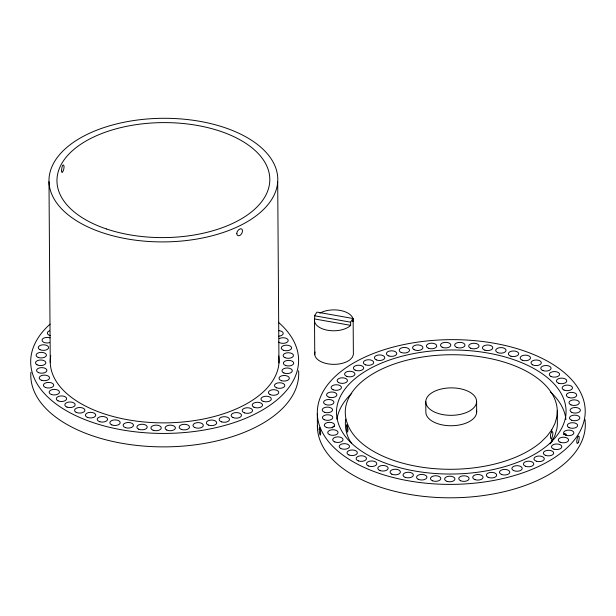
<?xml version="1.0" encoding="UTF-8"?>
<svg xmlns="http://www.w3.org/2000/svg" width="616" height="616" viewBox="0 0 616 616"><rect width="100%" height="100%" fill="white"/><g stroke="black" fill="none" stroke-linecap="round" stroke-linejoin="round"><path stroke-width="0.92" d="M332.232 427.958L333.402 426.21L334.573 426.595M352.937 318.487L350.635 322.176L350.658 325.364L349.934 326.049A19.35 10.457 -0.4 0 1 327.635 330.261A19.35 10.457 -0.4 0 1 314.522 319.75L314.83 315.207L316.986 312.104L352.937 318.487L352.953 321.683L353.145 320.905A19.35 10.457 -0.4 0 0 341.603 310.718A19.35 10.457 -0.4 0 0 319.843 313.174M315.084 351.967L314.753 353.33A19.35 10.457 -0.4 0 0 327.866 363.833A19.35 10.457 -0.4 0 0 350.165 359.621L352.398 357.165L353.376 354.477A19.35 10.457 -0.4 0 0 353.376 353.114L353.137 319.535M563.617 434.665L564.795 433.556L566.027 434.141L566.635 435.558M551.759 438.261C555.293 428.135 549.048 430.954 550.758 438.669L551.759 438.261L551.782 441.618L550.088 443.897M551.705 429.868L554.916 423.546L556.787 417.07A106.029 57.28 -0.4 0 0 458.573 354.831A106.029 57.28 -0.4 0 0 345.314 410.218C344.721 419.535 348.494 428.52 354.292 435.666A106.029 57.28 -0.4 0 0 443.943 469.192A106.029 57.28 -0.4 0 0 541.395 441.734L547.177 435.959L551.705 429.868L551.713 431.878M551.782 441.618L555.001 435.296L556.864 428.828A106.029 57.28 -0.4 0 0 557.357 422.283L557.272 410.533M314.684 315.785L350.635 322.176M314.707 318.98L350.658 325.364M351.713 443.605C347.208 437.383 345.052 429.622 345.399 421.968A106.029 57.28 -0.4 0 1 345.738 419.165M476.599 401.624A25.41 13.729 -0.4 0 1 438.245 413.482A25.41 13.729 -0.4 0 1 438.715 389.705A25.41 13.729 -0.4 0 1 476.599 401.624L476.668 412.035M425.772 401.586L425.849 411.988A25.41 13.729 -0.4 0 0 452.652 425.718A25.41 13.729 -0.4 0 0 476.491 410.241M317.325 413.875L317.417 427.304M314.522 321.121L314.761 354.693M277.693 182.036A114.407 61.808 -0.4 0 1 102.218 232.64A114.407 61.808 -0.4 0 1 110.241 125.626A114.407 61.808 -0.4 0 1 277.693 182.036L278.963 363.001M48.995 181.697L50.258 362.662M279.194 338.661A5.19 2.803 -0.4 0 1 286.848 338.638A5.19 2.803 -0.4 0 1 286.155 342.758A5.19 2.803 -0.4 0 1 278.625 342.065M278.586 330.623A5.19 2.803 -0.4 0 1 283.214 333.318A5.19 2.803 -0.4 0 1 278.832 336.174M278.74 355.948A114.407 61.808 -0.4 0 1 163.279 422.876A114.407 61.808 -0.4 0 1 50.782 355.601M278.378 322.26A133.957 72.372 -0.4 0 1 252.275 415.369A133.957 72.372 -0.4 0 1 78.209 416.778A133.957 72.372 -0.4 0 1 50.096 324.108M298.583 370.793A133.957 72.372 -0.4 0 1 164.842 446.87A133.957 72.372 -0.4 0 1 30.892 372.226M50.281 335.612A5.19 2.803 -0.4 0 1 49.534 330.784M49.496 342.689A5.19 2.803 -0.4 0 1 42.019 340.032A5.19 2.803 -0.4 0 1 50.073 337.845M336.937 419.165A114.807 62.023 -0.4 0 1 351.728 393.424M550.357 391.884A114.807 62.023 -0.4 0 1 565.942 419.511M584.946 419.45A133.957 72.372 -0.4 0 1 455.709 497.751A133.957 72.372 -0.4 0 1 317.402 425.471M346.646 425.648L346.908 430.184L347.616 432.193L348.017 429.529L346.87 424.655L346.646 425.648M565.519 417.494C563.409 428.097 556.779 437.098 548.856 444.19A114.807 62.023 -0.4 0 1 443.335 473.927A114.807 62.023 -0.4 0 1 346.269 437.622C339.994 429.883 335.905 420.158 336.544 410.071A114.807 62.023 -0.4 0 1 459.182 350.096A114.807 62.023 -0.4 0 1 565.519 417.494M513.505 470.532A5.19 2.803 -0.4 0 0 522.091 469.069A5.19 2.803 -0.4 0 0 515.523 465.796A5.19 2.803 -0.4 0 0 513.505 470.532M501.693 474.528A5.19 2.803 -0.4 0 0 509.802 472.403A5.19 2.803 -0.4 0 0 502.402 469.692A5.19 2.803 -0.4 0 0 501.693 474.528M348.987 454.993A5.19 2.803 -0.4 0 0 357.319 453.137A5.19 2.803 -0.4 0 0 350.242 450.18A5.19 2.803 -0.4 0 0 348.987 454.993M475.105 479.672A5.19 2.803 -0.4 0 0 483.083 477.4A5.19 2.803 -0.4 0 0 475.513 474.82A5.19 2.803 -0.4 0 0 475.105 479.672M488.118 477.292A5.19 2.803 -0.4 0 0 496.619 475.675A5.19 2.803 -0.4 0 0 489.843 472.526A5.19 2.803 -0.4 0 0 488.118 477.292M284.908 357.657A5.19 2.803 -0.4 0 0 293.385 356.017A5.19 2.803 -0.4 0 0 286.586 352.883A5.19 2.803 -0.4 0 0 284.908 357.657M283.529 350.281A5.19 2.803 -0.4 0 0 291.614 348.125A5.19 2.803 -0.4 0 0 284.192 345.437A5.19 2.803 -0.4 0 0 283.529 350.281M285.755 365.55A5.19 2.803 -0.4 0 0 293.709 363.255A5.19 2.803 -0.4 0 0 286.117 360.699A5.19 2.803 -0.4 0 0 285.755 365.55M253.931 407.184A5.19 2.803 -0.4 0 0 262.454 405.613A5.19 2.803 -0.4 0 0 255.732 402.425A5.19 2.803 -0.4 0 0 253.931 407.184M244.552 412.905A5.19 2.803 -0.4 0 0 252.56 410.672A5.19 2.803 -0.4 0 0 245.037 408.054A5.19 2.803 -0.4 0 0 244.552 412.905M106.483 228.975A106.429 57.496 -0.4 0 0 269.723 181.905A106.429 57.496 -0.4 0 0 113.945 129.429A106.429 57.496 -0.4 0 0 106.483 228.975M263.171 401.339A5.19 2.803 -0.4 0 0 271.317 399.253A5.19 2.803 -0.4 0 0 263.964 396.496A5.19 2.803 -0.4 0 0 263.171 401.339M194.533 427.412A5.19 2.803 -0.4 0 0 203.18 426.056A5.19 2.803 -0.4 0 0 196.75 422.699A5.19 2.803 -0.4 0 0 194.533 427.412M181.289 429.39A5.19 2.803 -0.4 0 0 189.489 427.365A5.19 2.803 -0.4 0 0 182.205 424.555A5.19 2.803 -0.4 0 0 181.289 429.39M125.549 427.673A5.19 2.803 -0.4 0 0 133.48 425.356A5.19 2.803 -0.4 0 0 125.872 422.822A5.19 2.803 -0.4 0 0 125.549 427.673M51.498 394.525A5.19 2.803 -0.4 0 0 59.49 392.276A5.19 2.803 -0.4 0 0 51.944 389.682A5.19 2.803 -0.4 0 0 51.498 394.525M99.792 421.737A5.19 2.803 -0.4 0 0 107.584 419.28A5.19 2.803 -0.4 0 0 99.815 416.886A5.19 2.803 -0.4 0 0 99.792 421.737M45.291 387.379A5.19 2.803 -0.4 0 0 53.7 385.624A5.19 2.803 -0.4 0 0 46.762 382.582A5.19 2.803 -0.4 0 0 45.291 387.379M233.01 417.54A5.19 2.803 -0.4 0 0 241.434 415.815A5.19 2.803 -0.4 0 0 234.519 412.751A5.19 2.803 -0.4 0 0 233.01 417.54M76.176 412.35A5.19 2.803 -0.4 0 0 84.777 410.903A5.19 2.803 -0.4 0 0 78.232 407.615A5.19 2.803 -0.4 0 0 76.176 412.35M41.703 380.334A5.19 2.803 -0.4 0 0 49.557 377.939A5.19 2.803 -0.4 0 0 41.849 375.475A5.19 2.803 -0.4 0 0 41.703 380.334M67.028 407.107A5.19 2.803 -0.4 0 0 75.152 404.997A5.19 2.803 -0.4 0 0 67.775 402.263A5.19 2.803 -0.4 0 0 67.028 407.107M87.48 417.409A5.19 2.803 -0.4 0 0 95.734 415.446A5.19 2.803 -0.4 0 0 88.527 412.581A5.19 2.803 -0.4 0 0 87.48 417.409M58.05 400.839A5.19 2.803 -0.4 0 0 66.559 399.245A5.19 2.803 -0.4 0 0 59.814 396.073A5.19 2.803 -0.4 0 0 58.05 400.839M111.789 424.901A5.19 2.803 -0.4 0 0 120.151 423.084A5.19 2.803 -0.4 0 0 113.128 420.097A5.19 2.803 -0.4 0 0 111.789 424.901M38.569 372.649A5.19 2.803 -0.4 0 0 46.87 370.755A5.19 2.803 -0.4 0 0 39.74 367.837A5.19 2.803 -0.4 0 0 38.569 372.649M221.629 421.891A5.19 2.803 -0.4 0 0 229.506 419.519A5.19 2.803 -0.4 0 0 221.822 417.04A5.19 2.803 -0.4 0 0 221.629 421.891M138.677 429.183A5.19 2.803 -0.4 0 0 147.147 427.527A5.19 2.803 -0.4 0 0 140.317 424.409A5.19 2.803 -0.4 0 0 138.677 429.183M39.955 349.672A5.19 2.803 -0.4 0 0 48.51 348.148A5.19 2.803 -0.4 0 0 41.849 344.921A5.19 2.803 -0.4 0 0 39.955 349.672M38.238 357.442A5.19 2.803 -0.4 0 0 46.416 355.394A5.19 2.803 -0.4 0 0 39.108 352.606A5.19 2.803 -0.4 0 0 38.238 357.442M37.075 364.826A5.19 2.803 -0.4 0 0 45.715 363.448A5.19 2.803 -0.4 0 0 39.255 360.106A5.19 2.803 -0.4 0 0 37.075 364.826M153.191 430.268A5.19 2.803 -0.4 0 0 161.269 428.097A5.19 2.803 -0.4 0 0 153.815 425.425A5.19 2.803 -0.4 0 0 153.191 430.268M166.751 430.037A5.19 2.803 -0.4 0 0 175.314 428.528A5.19 2.803 -0.4 0 0 168.676 425.286A5.19 2.803 -0.4 0 0 166.751 430.037M208.362 425.071A5.19 2.803 -0.4 0 0 216.686 423.192A5.19 2.803 -0.4 0 0 209.579 420.258A5.19 2.803 -0.4 0 0 208.362 425.071M270.031 394.54A5.19 2.803 -0.4 0 0 278.648 393.124A5.19 2.803 -0.4 0 0 272.126 389.812A5.19 2.803 -0.4 0 0 270.031 394.54M276.515 387.795A5.19 2.803 -0.4 0 0 284.785 385.855A5.19 2.803 -0.4 0 0 277.608 382.975A5.19 2.803 -0.4 0 0 276.515 387.795M281.543 380.703A5.19 2.803 -0.4 0 0 289.358 378.27A5.19 2.803 -0.4 0 0 281.612 375.852A5.19 2.803 -0.4 0 0 281.543 380.703M283.891 372.98A5.19 2.803 -0.4 0 0 292.269 371.186A5.19 2.803 -0.4 0 0 285.277 368.175A5.19 2.803 -0.4 0 0 283.891 372.98M358.612 460.968A5.19 2.803 -0.4 0 0 366.505 458.612A5.19 2.803 -0.4 0 0 358.851 456.11A5.19 2.803 -0.4 0 0 358.612 460.968M368.306 465.912A5.19 2.803 -0.4 0 0 376.746 464.21A5.19 2.803 -0.4 0 0 369.862 461.13A5.19 2.803 -0.4 0 0 368.306 465.912M460.645 480.773A5.19 2.803 -0.4 0 0 469.046 479.002A5.19 2.803 -0.4 0 0 462.077 475.976A5.19 2.803 -0.4 0 0 460.645 480.773M525.51 466.258A5.19 2.803 -0.4 0 0 533.749 464.272A5.19 2.803 -0.4 0 0 526.518 461.43A5.19 2.803 -0.4 0 0 525.51 466.258M545.314 455.278A5.19 2.803 -0.4 0 0 553.661 453.445A5.19 2.803 -0.4 0 0 546.615 450.473A5.19 2.803 -0.4 0 0 545.314 455.278M553.93 449.156A5.19 2.803 -0.4 0 0 561.846 446.823A5.19 2.803 -0.4 0 0 554.207 444.305A5.19 2.803 -0.4 0 0 553.93 449.156M536.551 461.276A5.19 2.803 -0.4 0 0 544.321 458.797A5.19 2.803 -0.4 0 0 536.528 456.418A5.19 2.803 -0.4 0 0 536.551 461.276M571.024 404.905A5.19 2.803 -0.4 0 0 579.325 403.003A5.19 2.803 -0.4 0 0 572.195 400.084A5.19 2.803 -0.4 0 0 571.024 404.905M380.134 470.616A5.19 2.803 -0.4 0 0 388.165 468.406A5.19 2.803 -0.4 0 0 380.665 465.765A5.19 2.803 -0.4 0 0 380.134 470.616M564.033 390.067A5.19 2.803 -0.4 0 0 572.441 388.319A5.19 2.803 -0.4 0 0 565.496 385.27A5.19 2.803 -0.4 0 0 564.033 390.067M568.868 397.582A5.19 2.803 -0.4 0 0 576.722 395.187A5.19 2.803 -0.4 0 0 569.015 392.723A5.19 2.803 -0.4 0 0 568.868 397.582M551.004 376.476A5.19 2.803 -0.4 0 0 559.52 374.882A5.19 2.803 -0.4 0 0 552.768 371.71A5.19 2.803 -0.4 0 0 551.004 376.476M571.617 412.32A5.19 2.803 -0.4 0 0 580.257 410.941A5.19 2.803 -0.4 0 0 573.796 407.6A5.19 2.803 -0.4 0 0 571.617 412.32M558.781 383.283A5.19 2.803 -0.4 0 0 566.774 381.035A5.19 2.803 -0.4 0 0 559.228 378.432A5.19 2.803 -0.4 0 0 558.781 383.283M391.768 474.143A5.19 2.803 -0.4 0 0 400.308 472.595A5.19 2.803 -0.4 0 0 393.616 469.384A5.19 2.803 -0.4 0 0 391.768 474.143M484.854 350.181A5.19 2.803 -0.4 0 0 492.792 347.871A5.19 2.803 -0.4 0 0 485.177 345.33A5.19 2.803 -0.4 0 0 484.854 350.181M414.129 349.711A5.19 2.803 -0.4 0 0 422.776 348.356A5.19 2.803 -0.4 0 0 416.347 344.999A5.19 2.803 -0.4 0 0 414.129 349.711M497.643 352.591A5.19 2.803 -0.4 0 0 506.013 350.774A5.19 2.803 -0.4 0 0 498.991 347.786A5.19 2.803 -0.4 0 0 497.643 352.591M470.485 348.186A5.19 2.803 -0.4 0 0 478.955 346.523A5.19 2.803 -0.4 0 0 472.125 343.405A5.19 2.803 -0.4 0 0 470.485 348.186M379.641 473.527A133.957 72.372 -0.4 0 0 585.108 414.283A133.957 72.372 -0.4 0 0 389.035 348.233A133.957 72.372 -0.4 0 0 379.641 473.527M442.165 347.208A5.19 2.803 -0.4 0 0 450.727 345.707A5.19 2.803 -0.4 0 0 444.09 342.465A5.19 2.803 -0.4 0 0 442.165 347.208M456.918 347.486A5.19 2.803 -0.4 0 0 464.988 345.314A5.19 2.803 -0.4 0 0 457.534 342.642A5.19 2.803 -0.4 0 0 456.918 347.486M333.148 389.789A5.19 2.803 -0.4 0 0 341.418 387.849A5.19 2.803 -0.4 0 0 334.242 384.969A5.19 2.803 -0.4 0 0 333.148 389.789M428.536 348.263A5.19 2.803 -0.4 0 0 436.736 346.238A5.19 2.803 -0.4 0 0 429.46 343.428A5.19 2.803 -0.4 0 0 428.536 348.263M510.903 356.21A5.19 2.803 -0.4 0 0 518.695 353.761A5.19 2.803 -0.4 0 0 510.926 351.359A5.19 2.803 -0.4 0 0 510.903 356.21M542.966 370.601A5.19 2.803 -0.4 0 0 551.089 368.499A5.19 2.803 -0.4 0 0 543.712 365.765A5.19 2.803 -0.4 0 0 542.966 370.601M405.205 477.338A5.19 2.803 -0.4 0 0 413.367 475.275A5.19 2.803 -0.4 0 0 406.036 472.503A5.19 2.803 -0.4 0 0 405.205 477.338M365.688 364.895A5.19 2.803 -0.4 0 0 373.704 362.662A5.19 2.803 -0.4 0 0 366.181 360.044A5.19 2.803 -0.4 0 0 365.688 364.895M355.093 370.116A5.19 2.803 -0.4 0 0 363.617 368.545A5.19 2.803 -0.4 0 0 356.895 365.357A5.19 2.803 -0.4 0 0 355.093 370.116M401.185 352.468A5.19 2.803 -0.4 0 0 409.501 350.589A5.19 2.803 -0.4 0 0 402.402 347.655A5.19 2.803 -0.4 0 0 401.185 352.468M346.777 376.361A5.19 2.803 -0.4 0 0 354.924 374.274A5.19 2.803 -0.4 0 0 347.57 371.517A5.19 2.803 -0.4 0 0 346.777 376.361M334.819 441.949A5.19 2.803 -0.4 0 0 343.035 439.947A5.19 2.803 -0.4 0 0 335.774 437.114A5.19 2.803 -0.4 0 0 334.819 441.949M324.609 412.297A5.19 2.803 -0.4 0 0 332.563 410.002A5.19 2.803 -0.4 0 0 324.971 407.445A5.19 2.803 -0.4 0 0 324.609 412.297M340.687 448.456A5.19 2.803 -0.4 0 0 349.349 447.124A5.19 2.803 -0.4 0 0 342.95 443.751A5.19 2.803 -0.4 0 0 340.687 448.456M388.896 356.002A5.19 2.803 -0.4 0 0 396.773 353.63A5.19 2.803 -0.4 0 0 389.089 351.151A5.19 2.803 -0.4 0 0 388.896 356.002M324.224 419.696A5.19 2.803 -0.4 0 0 332.709 418.056A5.19 2.803 -0.4 0 0 325.903 414.922A5.19 2.803 -0.4 0 0 324.224 419.696M326.542 427.466A5.19 2.803 -0.4 0 0 334.634 425.31A5.19 2.803 -0.4 0 0 327.204 422.622A5.19 2.803 -0.4 0 0 326.542 427.466M376.276 359.883A5.19 2.803 -0.4 0 0 384.7 358.158A5.19 2.803 -0.4 0 0 377.785 355.093A5.19 2.803 -0.4 0 0 376.276 359.883M338.731 382.636A5.19 2.803 -0.4 0 0 347.347 381.219A5.19 2.803 -0.4 0 0 340.833 377.908A5.19 2.803 -0.4 0 0 338.731 382.636M329.113 397.235A5.19 2.803 -0.4 0 0 336.921 394.794A5.19 2.803 -0.4 0 0 329.175 392.377A5.19 2.803 -0.4 0 0 329.113 397.235M325.502 404.496A5.19 2.803 -0.4 0 0 333.88 402.702A5.19 2.803 -0.4 0 0 326.888 399.692A5.19 2.803 -0.4 0 0 325.502 404.496M571.633 420.228A5.19 2.803 -0.4 0 0 579.81 418.179A5.19 2.803 -0.4 0 0 572.51 415.392A5.19 2.803 -0.4 0 0 571.633 420.228M532.624 364.849A5.19 2.803 -0.4 0 0 541.225 363.401A5.19 2.803 -0.4 0 0 534.68 360.114A5.19 2.803 -0.4 0 0 532.624 364.849M522.229 360.191A5.19 2.803 -0.4 0 0 530.476 358.227A5.19 2.803 -0.4 0 0 523.277 355.37A5.19 2.803 -0.4 0 0 522.229 360.191M329.383 434.611A5.19 2.803 -0.4 0 0 337.953 433.125A5.19 2.803 -0.4 0 0 331.354 429.868A5.19 2.803 -0.4 0 0 329.383 434.611M447.131 481.419A5.19 2.803 -0.4 0 0 454.962 479.002A5.19 2.803 -0.4 0 0 447.239 476.568A5.19 2.803 -0.4 0 0 447.131 481.419M432.517 480.788A5.19 2.803 -0.4 0 0 440.802 478.871A5.19 2.803 -0.4 0 0 433.649 475.968A5.19 2.803 -0.4 0 0 432.517 480.788M418.148 479.256A5.19 2.803 -0.4 0 0 426.773 477.854A5.19 2.803 -0.4 0 0 420.289 474.528A5.19 2.803 -0.4 0 0 418.148 479.256M568.992 427.596A5.19 2.803 -0.4 0 0 577.538 426.064A5.19 2.803 -0.4 0 0 570.878 422.838A5.19 2.803 -0.4 0 0 568.992 427.596M565.835 435.235A5.19 2.803 -0.4 0 0 573.881 433.04A5.19 2.803 -0.4 0 0 566.412 430.392A5.19 2.803 -0.4 0 0 565.835 435.235M560.067 442.165A5.19 2.803 -0.4 0 0 568.522 440.478A5.19 2.803 -0.4 0 0 561.661 437.383A5.19 2.803 -0.4 0 0 560.067 442.165M236.806 233.603A3.796 2.502 -56.1 0 0 239.801 235.497A3.796 2.264 -62 0 0 242.458 230.838A3.796 2.264 -62 0 0 239.755 229.114A3.796 2.502 -56.1 0 0 236.806 233.603M61.6 170.709A3.796 0.862 -81.8 0 0 62.632 171.918A3.796 1.201 -78 0 0 64.033 166.821A3.796 1.201 -78 0 0 62.586 165.535A3.796 0.862 -81.8 0 0 61.6 170.709M578.324 442.311A3.788 1.032 -79.9 0 0 578.832 436.105A3.788 1.032 -79.9 0 0 576.807 440.787A3.788 1.032 -79.9 0 0 578.324 442.311M319.204 429.36A3.788 0.585 83.9 0 0 320.289 435.135A3.788 0.585 83.9 0 0 320.251 429.614A3.788 0.585 83.9 0 0 319.204 429.36"/></g></svg>
